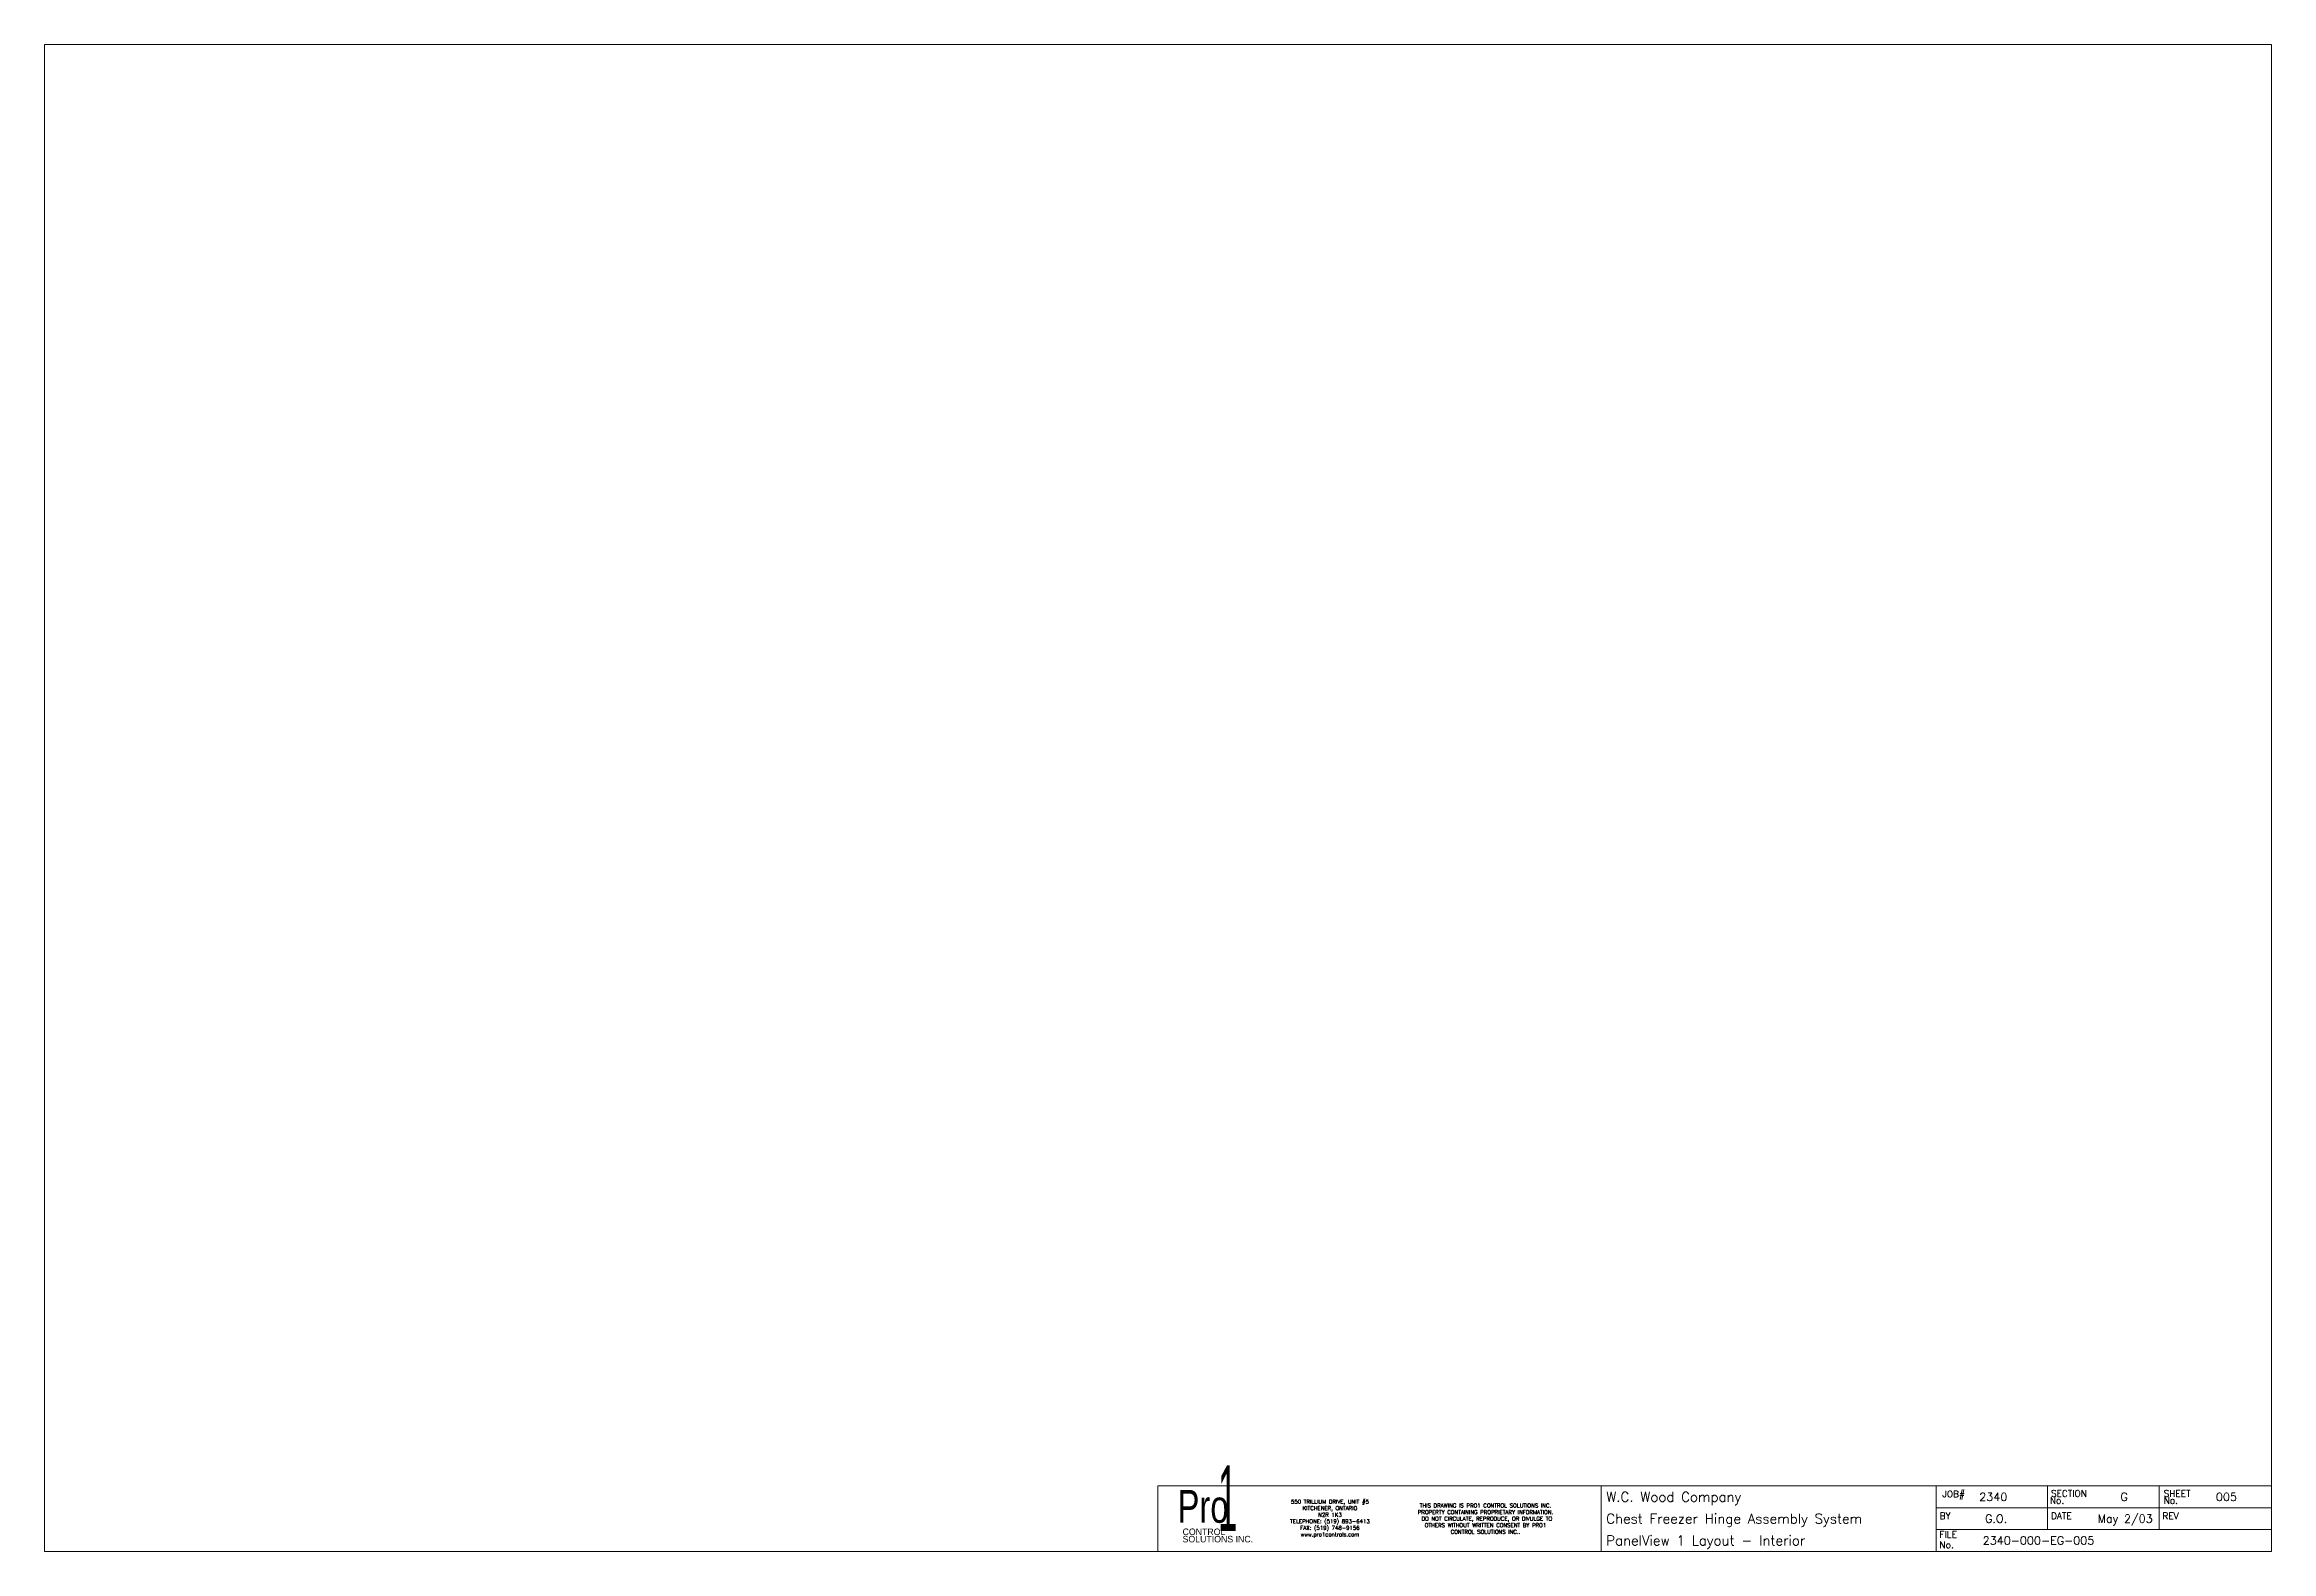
# Model space of a CAD drawing. Header units: inches. Extents: x 0 to 238, y 0 to 161.
import ezdxf
from ezdxf.enums import TextEntityAlignment as Align

# ---------------------------------------------------------------- set-up
doc = ezdxf.new("R2010")
doc.units = ezdxf.units.IN
doc.header["$MEASUREMENT"] = 0
doc.layers.get('0').update_dxf_attribs({"lineweight": 5})
for name, color, linetype, lineweight in [('BOARDER', 5, 'Continuous', 5), ('MISC', 2, 'Continuous', 5), ('Title_Block_Info', 2, 'Continuous', 5)]:
    doc.layers.add(name, color=color, linetype=linetype, lineweight=lineweight)
doc.styles.add('SIVAN', font='sivan.TTF', dxfattribs={"height": 1})
doc.styles.add('STACCO', font='STAC222N.TTF', dxfattribs={"height": 1})
doc.styles.get("Standard").update_dxf_attribs({"font": 'romans.shx'})
doc.styles.add('WD', font='romans.shx')

# ---------------------------------------------------------------- blocks, each defined once
blk = doc.blocks.new('TB_L')
at = {"color": 5, "linetype": 'Continuous'}
for p, q in [((34, 23), (0, 23)), ((0, 23), (0, 0)), ((34, 0), (34, 23)), ((17, 1), (17, 0)), ((32.283, 1), (32.283, 0.667)), ((0, 0), (34, 0))]:
    blk.add_line(p, q, dxfattribs=at)
at = {"color": 5}
blk.add_line((23.764, 0), (23.764, 1), dxfattribs=at)
at = {"layer": 'BOARDER', "linetype": 'Continuous'}
for p, q in [((0, 1), (0, 0)), ((17, 1), (34, 1)), ((28.882, 1), (28.882, 0.667)), ((28.882, 1), (28.882, 0)), ((28.882, 1), (28.882, 0)), ((28.882, 1), (28.882, 0)), ((30.583, 1), (30.583, 0.667)), ((28.882, 0.667), (34, 0.667)), ((30.583, 0.667), (30.583, 0.333)), ((32.283, 0.667), (32.283, 0.333)), ((28.882, 0.333), (34, 0.333))]:
    blk.add_line(p, q, dxfattribs=at)
at = {"color": 5, "char_height": 0.06, "attachment_point": 5, "style": 'WD'}
for s, insert, width in [('550 TRILLIUM DRIVE, UNIT #5\\PKITCHENER, ONTARIO\\PN2R 1K3\\PTELEPHONE: (519) 893-6413\\PFAX: (519) 748-9156\\Pwww.pro1controls.com', (19.625, 0.5), 1.804), ('THIS DRAWING IS PRO1 CONTROL SOLUTIONS INC. PROPERTY CONTAINING PROPRIETARY INFORMATION.  DO NOT CIRCULATE, REPRODUCE, OR DIVULGE TO OTHERS WITHOUT WRITTEN CONSENT BY PRO1 CONTROL SOLUTIONS INC..', (22, 0.5), 2.264)]:
    blk.add_mtext(s, dxfattribs=dict(at, insert=insert, width=width))
at = {"color": 2, "linetype": 'Continuous', "style": 'WD', "flags": 1}
for tag, p in [('REV1_NO', (18.734, 3.29)), ('REV2_NO', (18.734, 3.04)), ('REV1_BY', (24.303, 3.29)), ('REV2_BY', (24.303, 3.04)), ('REV1_DATE', (26.562, 3.29)), ('REV2_DATE', (26.562, 3.04)), ('REV3_NO', (18.734, 2.79)), ('REV3_BY', (24.303, 2.79)), ('REV3_DATE', (26.562, 2.79)), ('REV4_NO', (18.734, 2.54)), ('REV4_BY', (24.303, 2.54)), ('REV4_DATE', (26.562, 2.54)), ('REV5_NO', (18.734, 2.29)), ('REV6_NO', (18.734, 2.04)), ('REV5_BY', (24.303, 2.29)), ('REV6_BY', (24.303, 2.04)), ('REV5_DATE', (26.562, 2.29)), ('REV6_DATE', (26.562, 2.04)), ('REV7_NO', (18.734, 1.79)), ('REV7_BY', (24.303, 1.79)), ('REV7_DATE', (26.562, 1.79)), ('REV8_NO', (18.734, 1.54)), ('REV9_NO', (18.734, 1.29)), ('REV8_BY', (24.303, 1.54)), ('REV9_BY', (24.303, 1.29)), ('REV8_DATE', (26.562, 1.54)), ('REV9_DATE', (26.562, 1.29))]:
    blk.add_attdef(tag, text='', height=0.15, dxfattribs=at).set_placement(p, align=Align.MIDDLE_CENTER)
for tag, p in [('REV1_CHANGE', (19.292, 3.29)), ('REV2_CHANGE', (19.292, 3.04)), ('REV3_CHANGE', (19.292, 2.79)), ('REV4_CHANGE', (19.292, 2.54)), ('REV5_CHANGE', (19.292, 2.29)), ('REV6_CHANGE', (19.292, 2.04)), ('REV7_CHANGE', (19.292, 1.79)), ('REV8_CHANGE', (19.292, 1.54)), ('REV9_CHANGE', (19.292, 1.29))]:
    blk.add_attdef(tag, text='', height=0.15, dxfattribs=at).set_placement(p, align=Align.MIDDLE_LEFT)
at = {"layer": 'BOARDER', "lineweight": 0}
for s, height, style, width, p in [('1', 1, 'SIVAN', 0.4, (18.063, 0.812)), ('Pro', 0.5, 'STACCO', 0.75, (17.688, 0.688))]:
    blk.add_text(s, height=height, dxfattribs=dict(at, style=style, width=width)).set_placement(p, align=Align.MIDDLE_CENTER)
at = {"layer": 'BOARDER', "linetype": 'Continuous', "style": 'WD'}
for s, p in [('JOB#', (28.976, 0.827)), ('No.', (30.617, 0.729)), ('SECTION', (30.633, 0.835)), ('SHEET', (32.354, 0.834)), ('No.', (32.354, 0.729)), ('BY', (28.933, 0.493)), ('DATE', (30.634, 0.493)), ('REV', (32.334, 0.493)), ('FILE', (28.932, 0.21)), ('No.', (28.932, 0.052))]:
    blk.add_text(s, height=0.1, dxfattribs=at).set_placement(p)
at = {"layer": 'BOARDER', "lineweight": 0, "style": 'STACCO'}
for s, p in [('CONTROL', (17.375, 0.3)), ('SOLUTIONS INC.', (17.375, 0.188))]:
    blk.add_text(s, height=0.1, dxfattribs=at).set_placement(p, align=Align.MIDDLE_LEFT)
at = {"layer": 'Title_Block_Info', "ltscale": 0.1}
for tag, p in [('CUSTOMER', (23.842, 0.833)), ('JOB DESCRIPTION LINE', (23.842, 0.5)), ('DRAWING DESCRIPTION', (23.842, 0.167))]:
    blk.add_attdef(tag, text='', height=0.15, dxfattribs=at).set_placement(p, align=Align.MIDDLE_LEFT)
at = {"layer": 'Title_Block_Info', "ltscale": 0.1, "style": 'WD'}
for tag, p in [('JOB #', (29.752, 0.833)), ('SEC. NO.', (31.75, 0.833)), ('SHT. NO.', (33.313, 0.833)), ('NAME', (29.795, 0.5)), ('REV', (33.194, 0.5))]:
    blk.add_attdef(tag, text='', height=0.125, dxfattribs=at).set_placement(p, align=Align.MIDDLE_CENTER)
blk.add_attdef('DATE', text='', height=0.125, dxfattribs=at).set_placement((32.188, 0.5), align=Align.MIDDLE_RIGHT)
blk.add_attdef('FILE NUMBER', text='', height=0.125, dxfattribs=at).set_placement((29.591, 0.167), align=Align.MIDDLE_LEFT)

msp = doc.modelspace()

# ---------------------------------------------------------------- block references
ref = msp.add_blockref('TB_L', (0, 0), dxfattribs=dict(xscale=7, yscale=7, zscale=7))
ref.add_attrib('CUSTOMER', 'W.C. Wood Company', dxfattribs={"layer": 'MISC', "ltscale": 0.1, "height": 1.05}).set_placement((166.9, 5.83), align=Align.MIDDLE_LEFT)
ref.add_attrib('JOB DESCRIPTION LINE', 'Chest Freezer Hinge Assembly System', dxfattribs={"layer": 'MISC', "ltscale": 0.1, "height": 1.05}).set_placement((166.9, 3.5), align=Align.MIDDLE_LEFT)
ref.add_attrib('DRAWING DESCRIPTION', 'PanelView 1 Layout - Interior', dxfattribs={"layer": 'MISC', "ltscale": 0.1, "height": 1.05}).set_placement((166.9, 1.17), align=Align.MIDDLE_LEFT)
ref.add_attrib('JOB #', '2340', dxfattribs={"layer": 'MISC', "ltscale": 0.1, "height": 0.875, "style": 'WD'}).set_placement((208.27, 5.83), align=Align.MIDDLE_CENTER)
ref.add_attrib('SEC. NO.', 'G', dxfattribs={"layer": 'MISC', "ltscale": 0.1, "height": 0.875, "style": 'WD'}).set_placement((222.25, 5.83), align=Align.MIDDLE_CENTER)
ref.add_attrib('SHT. NO.', '005', dxfattribs={"layer": 'MISC', "ltscale": 0.1, "height": 0.875, "style": 'WD'}).set_placement((233.19, 5.83), align=Align.MIDDLE_CENTER)
ref.add_attrib('FILE NUMBER', '2340-000-EG-005', dxfattribs={"layer": 'MISC', "ltscale": 0.1, "height": 0.875, "style": 'WD'}).set_placement((207.14, 1.17), align=Align.MIDDLE_LEFT)
ref.add_attrib('NAME', 'G.O.', dxfattribs={"layer": 'MISC', "ltscale": 0.1, "height": 0.875, "style": 'WD'}).set_placement((208.57, 3.5), align=Align.MIDDLE_CENTER)
ref.add_attrib('DATE', 'May 2/03', dxfattribs={"layer": 'MISC', "ltscale": 0.1, "height": 0.875, "style": 'WD'}).set_placement((225.31, 3.5), align=Align.MIDDLE_RIGHT)

doc.saveas('drawing.dxf')
